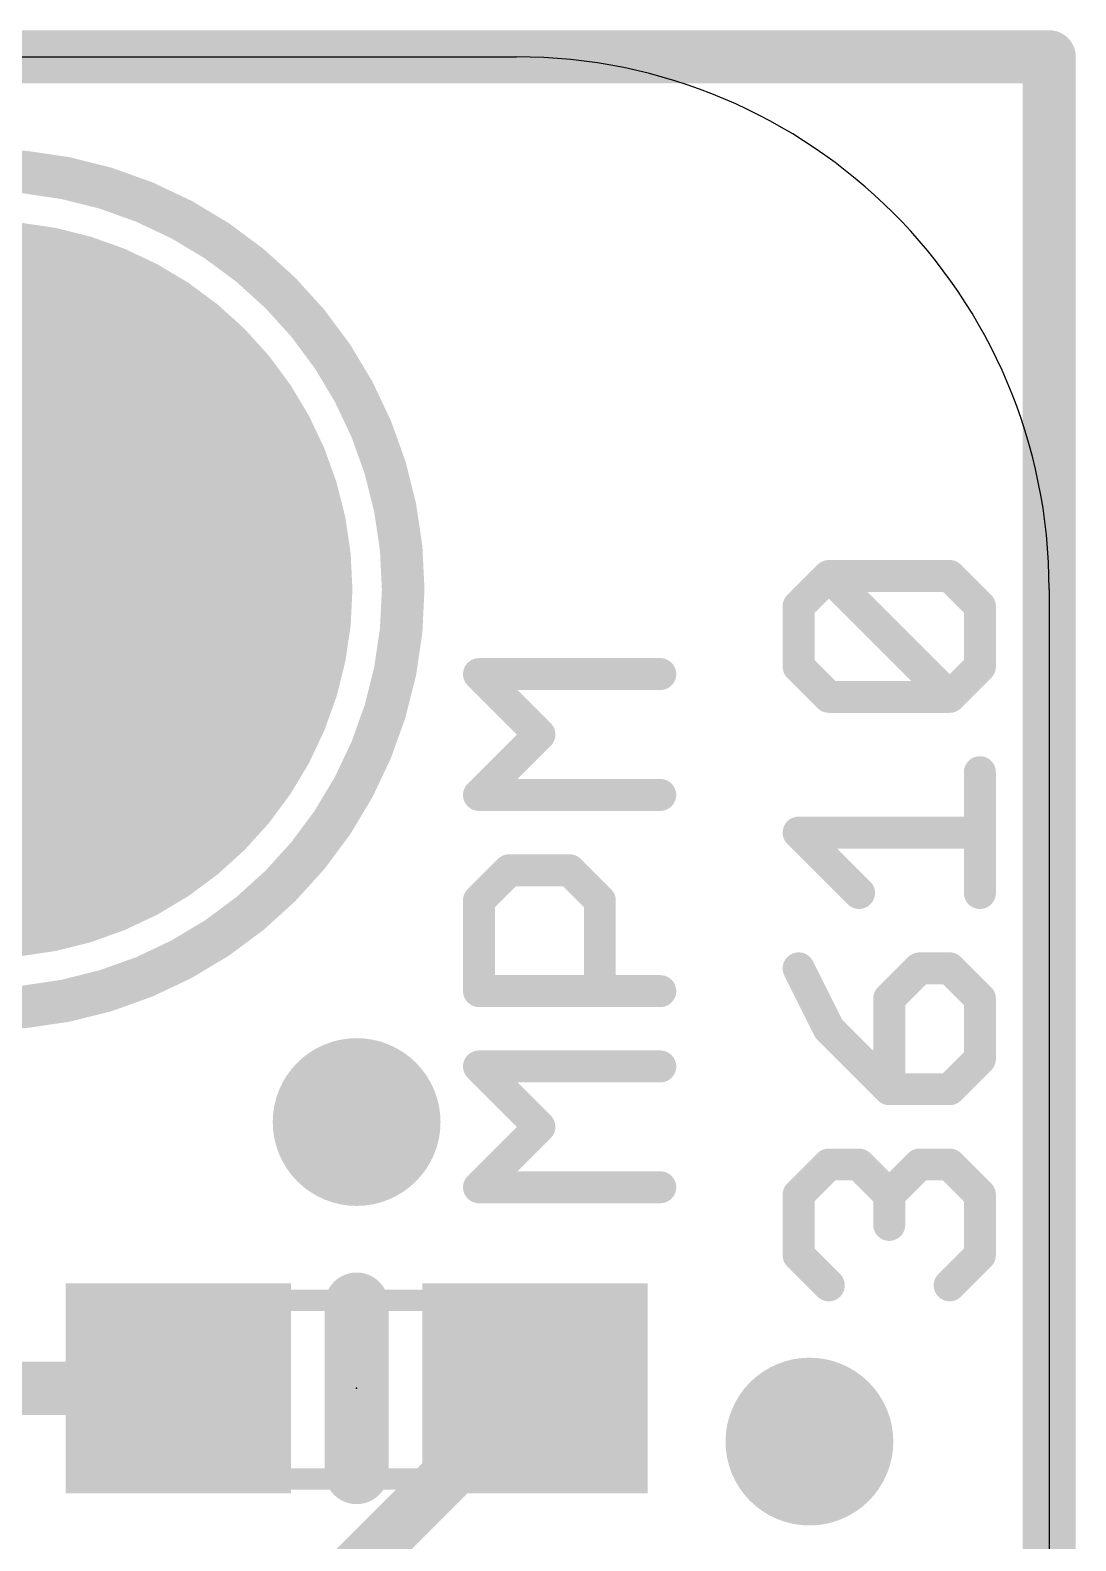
# Model space of a CAD drawing. Extents: x -0.1 to 10.3, y -0.1 to 17.3.
# Drawn here: x 5.3 to 10.29, y 10.07 to 17.27 of the extents above; entities that cross this region are included whole.
import ezdxf

# ---------------------------------------------------------------- set-up
doc = ezdxf.new("R2010")
doc.units = 0
for name, color, linetype in [('1', 12, 'CONTINUOUS'), ('16', 5, 'CONTINUOUS'), ('17', 110, 'CONTINUOUS'), ('18', 110, 'CONTINUOUS'), ('20', 53, 'CONTINUOUS'), ('21', 40, 'CONTINUOUS'), ('23', 53, 'CONTINUOUS'), ('51', 253, 'CONTINUOUS')]:
    doc.layers.add(name, color=color, linetype=linetype)

# ---------------------------------------------------------------- blocks, each defined once
blk = doc.blocks.new('RECT')
blk.add_solid([(-0.5, -0.5), (0.5, -0.5), (-0.5, 0.5), (0.5, 0.5)])
blk = doc.blocks.new('ROUNDP')
at = {"const_width": 0.5}
blk.add_lwpolyline([(0, -0.25, 1), (0, 0.25, 1), (0, -0.25)], format="xyb", dxfattribs=at)
blk = doc.blocks.new('ROUNDV')
at = {"const_width": 0.5}
blk.add_lwpolyline([(0, -0.25, 1), (0, 0.25, 1), (0, -0.25)], format="xyb", dxfattribs=at)

msp = doc.modelspace()

# ---------------------------------------------------------------- linework, layer by layer
at = {"layer": '1', "const_width": 0.254}
for points in [[(0, 17.145), (10.16, 17.145)], [(10.16, 17.145), (10.16, 0)], [(6.008, 10.795), (4.66, 10.795)], [(7.708, 10.795), (6.565, 9.652)]]:
    msp.add_lwpolyline(points, dxfattribs=at)
at = {"layer": '1', "const_width": 0.127}
for points in [[(10.2235, 17.145, 1), (10.0965, 17.145)], [(10.16, 17.0815, 1), (10.16, 17.2085)], [(6.008, 10.7315, 1), (6.008, 10.8585)], [(7.7529, 10.7501, 1), (7.6631, 10.8399)]]:
    msp.add_lwpolyline(points, format="xyb", dxfattribs=at)
at = {"layer": '16', "const_width": 0.254}
for points in [[(0, 17.145), (10.16, 17.145)], [(10.16, 17.145), (10.16, 0)]]:
    msp.add_lwpolyline(points, dxfattribs=at)
at = {"layer": '16', "const_width": 0.127}
for points in [[(10.2235, 17.145, 1), (10.0965, 17.145)], [(10.16, 17.0815, 1), (10.16, 17.2085)]]:
    msp.add_lwpolyline(points, format="xyb", dxfattribs=at)
at = {"layer": '20'}
for p, q in [((2.54, 17.145), (7.62, 17.145)), ((10.16, 14.605), (10.16, 0))]:
    msp.add_line(p, q, dxfattribs=at)
msp.add_arc((7.62, 14.605), 2.54, 0, 90, dxfattribs=at)
at = {"layer": '21'}
for points, const_width in [([(5.08, 12.605, 1), (5.08, 16.605, 1), (5.08, 12.605)], 0.2032), ([(9.1365, 14.6959, 1), (9.0826, 14.642)], 0.0762), ([(9.1095, 14.707, 1), (9.1095, 14.6308)], 0.0762), ([(9.1365, 14.642, 1), (9.0826, 14.6959)], 0.0762), ([(9.7127, 14.6959, 1), (9.6588, 14.642)], 0.0762), ([(9.6857, 14.6308, 1), (9.6857, 14.707)], 0.0762), ([(8.9385, 14.5518, 1), (8.9924, 14.4979)], 0.0762), ([(9.0036, 14.5249, 1), (8.9274, 14.5249)], 0.0762), ([(9.8679, 14.5249, 1), (9.7917, 14.5249)], 0.0762), ([(9.8029, 14.4979, 1), (9.8567, 14.5518)], 0.0762), ([(7.4684, 14.2281, 1), (7.4145, 14.1742)], 0.0762), ([(7.4415, 14.2393, 1), (7.4415, 14.1631)], 0.0762), ([(8.3058, 14.1631, 1), (8.3058, 14.2393)], 0.0762), ([(8.9924, 14.2637, 1), (8.9385, 14.2098)], 0.0762), ([(8.9274, 14.2368, 1), (9.0036, 14.2368)], 0.0762), ([(9.7917, 14.2368, 1), (9.8679, 14.2368)], 0.0762), ([(9.8567, 14.2098, 1), (9.8029, 14.2637)], 0.0762), ([(9.1095, 14.1308, 1), (9.1095, 14.0546)], 0.0762), ([(9.0826, 14.0658, 1), (9.1365, 14.1197)], 0.0762), ([(9.6588, 14.1197, 1), (9.7127, 14.0658)], 0.0762), ([(9.6588, 14.0658, 1), (9.7127, 14.1197)], 0.0762), ([(9.6857, 14.0546, 1), (9.6857, 14.1308)], 0.0762), ([(7.7565, 13.8861, 1), (7.7026, 13.94)], 0.0762), ([(7.7026, 13.8861, 1), (7.7565, 13.94)], 0.0762), ([(9.8679, 13.7334, 1), (9.7917, 13.7334)], 0.0762), ([(7.4145, 13.6519, 1), (7.4684, 13.598)], 0.0762), ([(7.4415, 13.6631, 1), (7.4415, 13.5869)], 0.0762), ([(8.3058, 13.5869, 1), (8.3058, 13.6631)], 0.0762), ([(8.9924, 13.4723, 1), (8.9385, 13.4184)], 0.0762), ([(8.9655, 13.4834, 1), (8.9655, 13.4072)], 0.0762), ([(9.8298, 13.4072, 1), (9.8298, 13.4834)], 0.0762), ([(7.5855, 13.3038, 1), (7.5855, 13.2276)], 0.0762), ([(7.6125, 13.2387, 1), (7.5586, 13.2926)], 0.0762), ([(7.9006, 13.2926, 1), (7.8467, 13.2387)], 0.0762), ([(7.8736, 13.2276, 1), (7.8736, 13.3038)], 0.0762), ([(7.4796, 13.1216, 1), (7.4034, 13.1216)], 0.0762), ([(7.4145, 13.1485, 1), (7.4684, 13.0947)], 0.0762), ([(8.0558, 13.1216, 1), (7.9796, 13.1216)], 0.0762), ([(7.9907, 13.0947, 1), (8.0446, 13.1485)], 0.0762), ([(9.2266, 13.1303, 1), (9.2805, 13.1841)], 0.0762), ([(9.7917, 13.1572, 1), (9.8679, 13.1572)], 0.0762), ([(8.9995, 12.8149, 1), (8.9314, 12.7809)], 0.0762), ([(9.5417, 12.836, 1), (9.5417, 12.7598)], 0.0762), ([(9.5686, 12.771, 1), (9.5147, 12.8248)], 0.0762), ([(9.7127, 12.8248, 1), (9.6588, 12.771)], 0.0762), ([(9.6857, 12.7598, 1), (9.6857, 12.836)], 0.0762), ([(7.4415, 12.7275, 1), (7.4415, 12.6513)], 0.0762), ([(8.3058, 12.6513, 1), (8.3058, 12.7275)], 0.0762), ([(7.4034, 12.6894, 1), (7.4796, 12.6894)], 0.0762), ([(7.9796, 12.6894, 1), (8.0558, 12.6894)], 0.0762), ([(9.4357, 12.6538, 1), (9.3595, 12.6538)], 0.0762), ([(9.3707, 12.6808, 1), (9.4246, 12.6269)], 0.0762), ([(9.8679, 12.6538, 1), (9.7917, 12.6538)], 0.0762), ([(9.8029, 12.6269, 1), (9.8567, 12.6808)], 0.0762), ([(9.1365, 12.5367, 1), (9.0826, 12.4828)], 0.0762), ([(9.0754, 12.4928, 1), (9.1436, 12.5268)], 0.0762), ([(7.4684, 12.3571, 1), (7.4145, 12.3032)], 0.0762), ([(7.4415, 12.3682, 1), (7.4415, 12.292)], 0.0762), ([(8.3058, 12.292, 1), (8.3058, 12.3682)], 0.0762), ([(9.7917, 12.3657, 1), (9.8679, 12.3657)], 0.0762), ([(9.8567, 12.3388, 1), (9.8029, 12.3927)], 0.0762), ([(9.3976, 12.2598, 1), (9.3976, 12.1836)], 0.0762), ([(9.3595, 12.2217, 1), (9.4357, 12.2217)], 0.0762), ([(9.3707, 12.1947, 1), (9.4246, 12.2486)], 0.0762), ([(9.6588, 12.2486, 1), (9.7127, 12.1947)], 0.0762), ([(9.6857, 12.1836, 1), (9.6857, 12.2598)], 0.0762), ([(7.7565, 12.0151, 1), (7.7026, 12.069)], 0.0762), ([(7.7026, 12.0151, 1), (7.7565, 12.069)], 0.0762), ([(9.1095, 11.9005, 1), (9.1095, 11.8243)], 0.0762), ([(9.1365, 11.8354, 1), (9.0826, 11.8893)], 0.0762), ([(9.2805, 11.8893, 1), (9.2266, 11.8354)], 0.0762), ([(9.2536, 11.8243, 1), (9.2536, 11.9005)], 0.0762), ([(9.5417, 11.9005, 1), (9.5417, 11.8243)], 0.0762), ([(9.5686, 11.8354, 1), (9.5147, 11.8893)], 0.0762), ([(9.7127, 11.8893, 1), (9.6588, 11.8354)], 0.0762), ([(9.6857, 11.8243, 1), (9.6857, 11.9005)], 0.0762), ([(7.4145, 11.7809, 1), (7.4684, 11.727)], 0.0762), ([(7.4415, 11.792, 1), (7.4415, 11.7158)], 0.0762), ([(8.3058, 11.7158, 1), (8.3058, 11.792)], 0.0762), ([(8.9385, 11.7453, 1), (8.9924, 11.6914)], 0.0762), ([(9.0036, 11.7183, 1), (8.9274, 11.7183)], 0.0762), ([(9.4357, 11.7183, 1), (9.3595, 11.7183)], 0.0762), ([(9.3707, 11.7453, 1), (9.4246, 11.6914)], 0.0762), ([(9.3707, 11.6914, 1), (9.4246, 11.7453)], 0.0762), ([(9.8679, 11.7183, 1), (9.7917, 11.7183)], 0.0762), ([(9.8029, 11.6914, 1), (9.8567, 11.7453)], 0.0762), ([(9.3595, 11.5743, 1), (9.4357, 11.5743)], 0.0762), ([(8.9924, 11.4572, 1), (8.9385, 11.4033)], 0.0762), ([(8.9274, 11.4302, 1), (9.0036, 11.4302)], 0.0762), ([(9.7917, 11.4302, 1), (9.8679, 11.4302)], 0.0762), ([(9.8567, 11.4033, 1), (9.8029, 11.4572)], 0.0762), ([(6.9342, 11.195, 1), (6.7818, 11.195)], 0.1524), ([(9.0826, 11.2592, 1), (9.1365, 11.3131)], 0.0762), ([(9.6588, 11.3131, 1), (9.7127, 11.2592)], 0.0762), ([(6.7818, 10.395, 1), (6.9342, 10.395)], 0.1524)]:
    msp.add_lwpolyline(points, format="xyb", dxfattribs=dict(at, const_width=const_width))
for points, const_width in [([(8.9655, 14.5249), (9.1095, 14.6689)], 0.1524), ([(9.1095, 14.6689), (9.6857, 14.6689)], 0.1524), ([(9.6857, 14.0927), (9.1095, 14.6689)], 0.1524), ([(9.6857, 14.6689), (9.8298, 14.5249)], 0.1524), ([(8.9655, 14.2368), (8.9655, 14.5249)], 0.1524), ([(9.8298, 14.5249), (9.8298, 14.2368)], 0.1524), ([(7.7296, 13.9131), (7.4415, 14.2012)], 0.1524), ([(7.4415, 14.2012), (8.3058, 14.2012)], 0.1524), ([(9.1095, 14.0927), (8.9655, 14.2368)], 0.1524), ([(9.8298, 14.2368), (9.6857, 14.0927)], 0.1524), ([(9.6857, 14.0927), (9.1095, 14.0927)], 0.1524), ([(7.4415, 13.625), (7.7296, 13.9131)], 0.1524), ([(9.8298, 13.1572), (9.8298, 13.7334)], 0.1524), ([(8.3058, 13.625), (7.4415, 13.625)], 0.1524), ([(9.2536, 13.1572), (8.9655, 13.4453)], 0.1524), ([(8.9655, 13.4453), (9.8298, 13.4453)], 0.1524), ([(7.4415, 13.1216), (7.5855, 13.2657)], 0.1524), ([(7.5855, 13.2657), (7.8736, 13.2657)], 0.1524), ([(7.8736, 13.2657), (8.0177, 13.1216)], 0.1524), ([(7.4415, 12.6894), (7.4415, 13.1216)], 0.1524), ([(8.0177, 13.1216), (8.0177, 12.6894)], 0.1524), ([(8.9655, 12.7979), (9.1095, 12.5098)], 0.1524), ([(9.5417, 12.7979), (9.3976, 12.6538)], 0.1524), ([(9.6857, 12.7979), (9.5417, 12.7979)], 0.1524), ([(9.8298, 12.6538), (9.6857, 12.7979)], 0.1524), ([(8.3058, 12.6894), (7.4415, 12.6894)], 0.1524), ([(9.3976, 12.6538), (9.3976, 12.2217)], 0.1524), ([(9.8298, 12.3657), (9.8298, 12.6538)], 0.1524), ([(9.1095, 12.5098), (9.3976, 12.2217)], 0.1524), ([(7.7296, 12.042), (7.4415, 12.3301)], 0.1524), ([(7.4415, 12.3301), (8.3058, 12.3301)], 0.1524), ([(9.6857, 12.2217), (9.8298, 12.3657)], 0.1524), ([(9.3976, 12.2217), (9.6857, 12.2217)], 0.1524), ([(7.4415, 11.7539), (7.7296, 12.042)], 0.1524), ([(8.9655, 11.7183), (9.1095, 11.8624)], 0.1524), ([(9.1095, 11.8624), (9.2536, 11.8624)], 0.1524), ([(9.2536, 11.8624), (9.3976, 11.7183)], 0.1524), ([(9.3976, 11.7183), (9.5417, 11.8624)], 0.1524), ([(9.5417, 11.8624), (9.6857, 11.8624)], 0.1524), ([(9.6857, 11.8624), (9.8298, 11.7183)], 0.1524), ([(8.3058, 11.7539), (7.4415, 11.7539)], 0.1524), ([(8.9655, 11.4302), (8.9655, 11.7183)], 0.1524), ([(9.3976, 11.7183), (9.3976, 11.5743)], 0.1524), ([(9.8298, 11.7183), (9.8298, 11.4302)], 0.1524), ([(9.1095, 11.2862), (8.9655, 11.4302)], 0.1524), ([(9.8298, 11.4302), (9.6857, 11.2862)], 0.1524), ([(6.858, 10.395), (6.858, 11.195)], 0.3048)]:
    msp.add_lwpolyline(points, dxfattribs=dict(at, const_width=const_width))
at = {"layer": '23'}
msp.add_point((6.858, 10.795), dxfattribs=at)
at = {"layer": '51', "const_width": 0.1016}
for points in [[(7.214, 11.214), (6.502, 11.214)], [(7.214, 10.363), (6.502, 10.363)]]:
    msp.add_lwpolyline(points, dxfattribs=at)
at = {"layer": '51', "const_width": 0.0508}
for points in [[(6.502, 11.2394, 1), (6.502, 11.1886)], [(7.214, 11.1886, 1), (7.214, 11.2394)], [(6.502, 10.3884, 1), (6.502, 10.3376)], [(7.214, 10.3376, 1), (7.214, 10.3884)]]:
    msp.add_lwpolyline(points, format="xyb", dxfattribs=at)

# ---------------------------------------------------------------- block references
at = {"layer": '1', "xscale": 1.075, "rotation": 180}
for p in [(6.008, 10.795), (7.708, 10.795)]:
    msp.add_blockref('RECT', p, dxfattribs=at)
at = {"layer": '17', "xscale": 3.516, "yscale": 3.516}
msp.add_blockref('ROUNDP', (5.08, 14.605), dxfattribs=at)
msp.add_blockref('ROUNDP', (5.08, 14.605), dxfattribs=at)
at = {"layer": '18', "xscale": 0.8001, "yscale": 0.8001}
for p in [(6.858, 12.065), (6.858, 12.065), (9.017, 10.541), (9.017, 10.541)]:
    msp.add_blockref('ROUNDV', p, dxfattribs=at)
at = {"layer": '51', "xscale": 0.5001, "yscale": 0.95, "rotation": 180}
for p in [(6.2778, 10.7899), (7.4462, 10.7899)]:
    msp.add_blockref('RECT', p, dxfattribs=at)

doc.saveas('drawing.dxf')
